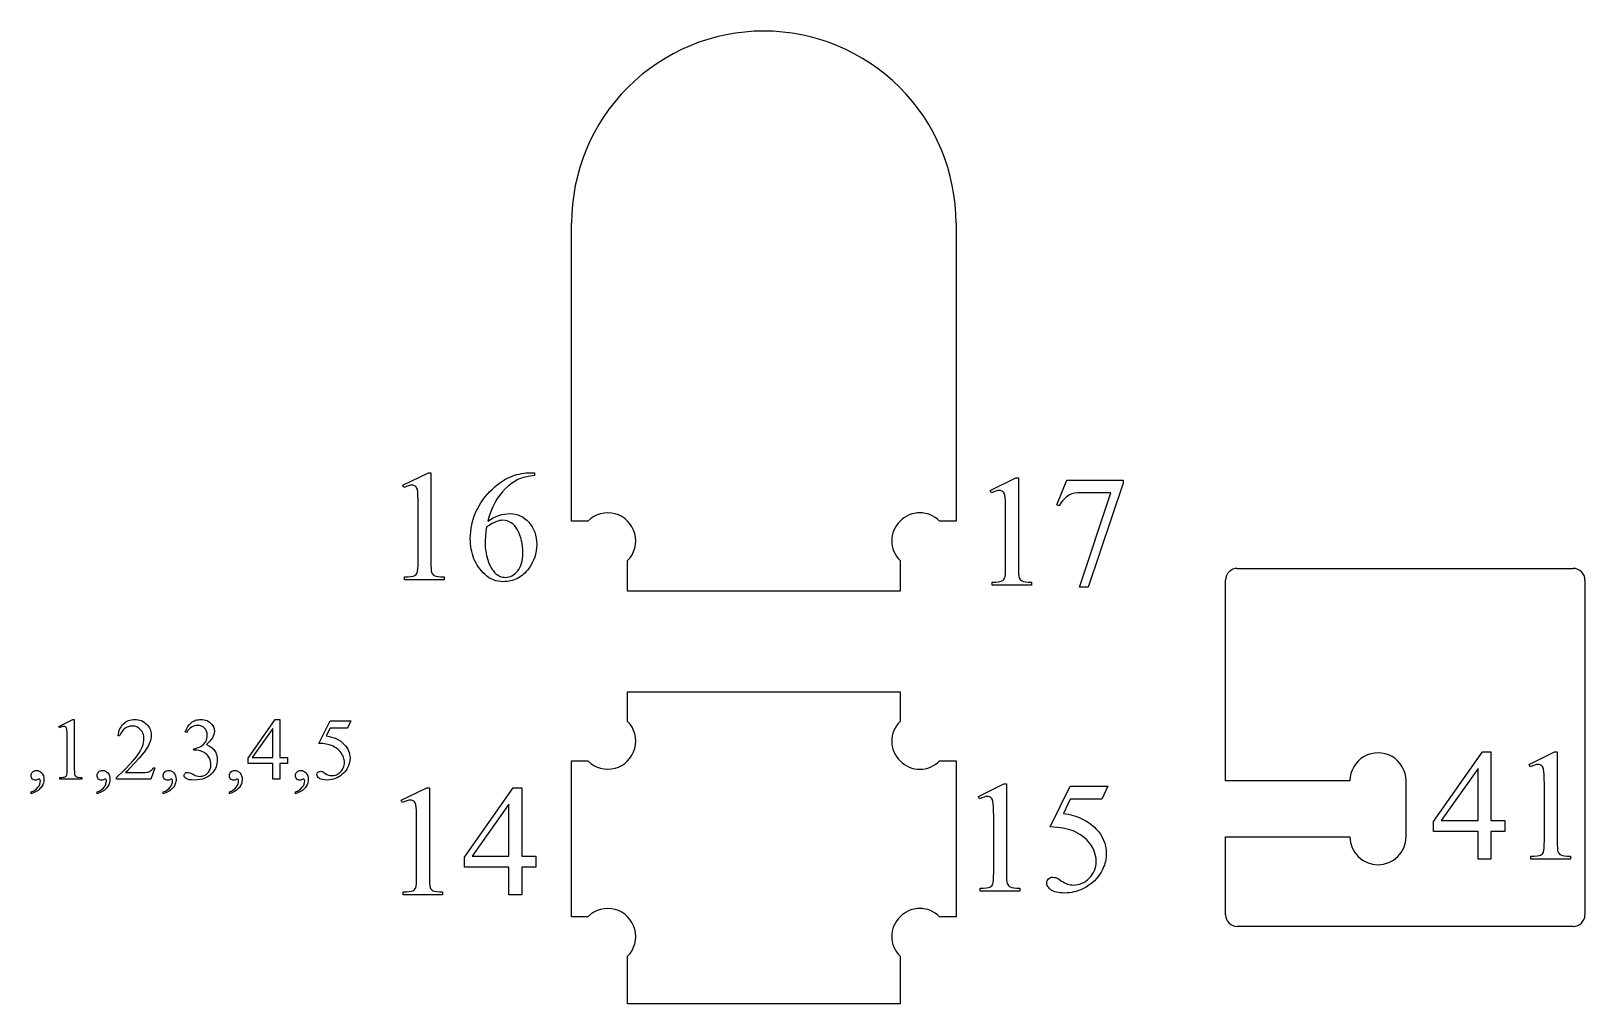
# Model space of a CAD drawing. Extents: x -27 to 581, y 232 to 579.
# Drawn here: x 471 to 556.3, y 466.2 to 519.6 of the extents above; entities that cross this region are included whole.
import ezdxf

# ---------------------------------------------------------------- set-up
doc = ezdxf.new("R2010")
doc.units = 0
doc.header["$MEASUREMENT"] = 0
doc.layers.get('0').update_dxf_attribs({"linetype": 'CONTINUOUS'})

msp = doc.modelspace()

# ---------------------------------------------------------------- linework, layer by layer
at = {"color": 1, "ltscale": 0.408408}
for p, q in [((500.689697, 492.675842), (500.689697, 509.012146)), ((521.7771, 509.012146), (521.7771, 492.675842))]:
    msp.add_line(p, q, dxfattribs=at)
at = {"color": 1, "ltscale": 0.022494}
for p, q in [((501.589447, 492.675842), (500.689697, 492.675842)), ((500.689697, 479.511841), (501.589447, 479.511841)), ((501.589447, 470.970276), (500.689697, 470.970276))]:
    msp.add_line(p, q, dxfattribs=at)
at = {"color": 1, "ltscale": 0.022495}
for p, q in [((521.7771, 492.675842), (520.877319, 492.675842)), ((520.877319, 479.511841), (521.7771, 479.511841)), ((521.7771, 470.970276), (520.877319, 470.970276))]:
    msp.add_line(p, q, dxfattribs=at)
at = {"color": 1, "ltscale": 0.041694}
for p, q in [((503.761688, 488.835846), (503.761688, 490.503601)), ((518.705078, 490.503601), (518.705078, 488.835846))]:
    msp.add_line(p, q, dxfattribs=at)
at = {"color": 1, "ltscale": 0.460634}
for p, q in [((537.205933, 490.07666), (555.631287, 490.07666)), ((555.631287, 470.436218), (537.205933, 470.436218))]:
    msp.add_line(p, q, dxfattribs=at)
at = {"color": 1, "ltscale": 0.275284}
msp.add_line((536.565918, 478.425323), (536.565918, 489.436676), dxfattribs=at)
at = {"color": 1, "ltscale": 0.459011}
msp.add_line((556.271301, 489.436676), (556.271301, 471.076233), dxfattribs=at)
at = {"color": 1, "ltscale": 0.373585}
for p, q in [((518.705078, 488.835846), (503.761688, 488.835846)), ((503.761688, 483.31076), (518.705078, 483.31076)), ((518.705078, 466.18454), (503.761688, 466.18454))]:
    msp.add_line(p, q, dxfattribs=at)
at = {"color": 1, "ltscale": 0.040667}
for p, q in [((503.761688, 481.684082), (503.761688, 483.31076)), ((518.705078, 483.31076), (518.705078, 481.684082))]:
    msp.add_line(p, q, dxfattribs=at)
at = {"color": 1, "ltscale": 0.213539}
for p, q in [((500.689697, 470.970276), (500.689697, 479.511841)), ((521.7771, 479.511841), (521.7771, 470.970276))]:
    msp.add_line(p, q, dxfattribs=at)
at = {"color": 1, "ltscale": 0.170503}
for p, q in [((543.386047, 478.425323), (536.565918, 478.425323)), ((536.565918, 475.353333), (543.386047, 475.353333))]:
    msp.add_line(p, q, dxfattribs=at)
at = {"color": 1, "ltscale": 0.0768}
msp.add_line((546.458008, 475.353333), (546.458008, 478.425323), dxfattribs=at)
at = {"color": 1, "ltscale": 0.106927}
msp.add_line((536.565918, 471.076233), (536.565918, 475.353333), dxfattribs=at)
at = {"color": 1, "ltscale": 0.065338}
for p, q in [((503.761688, 466.18454), (503.761688, 468.798065)), ((518.705078, 468.798065), (518.705078, 466.18454))]:
    msp.add_line(p, q, dxfattribs=at)
at = {"color": 18}
for points in [[(491.432587, 494.644592), (492.834351, 495.328491), (492.974518, 495.328491), (492.974518, 490.464752), (492.977051, 490.245483), (492.984619, 490.071838), (492.997223, 489.943878), (493.014893, 489.861572), (493.040497, 489.805542), (493.076996, 489.756439), (493.12439, 489.714233), (493.182678, 489.678925), (493.262848, 489.650513), (493.375946, 489.628998), (493.521973, 489.61441), (493.700897, 489.606689), (493.700897, 489.449524), (491.534546, 489.449524), (491.534546, 489.606689), (491.720367, 489.614258), (491.870117, 489.628479), (491.983734, 489.649323), (492.061249, 489.676788), (492.116211, 489.710236), (492.16214, 489.749023), (492.199036, 489.793091), (492.226929, 489.842468), (492.247375, 489.92038), (492.261963, 490.050079), (492.270721, 490.231537), (492.273651, 490.464752), (492.273651, 493.574158), (492.270996, 493.860352), (492.263031, 494.09024), (492.249756, 494.263855), (492.231171, 494.381226), (492.213257, 494.444672), (492.189209, 494.499084), (492.159088, 494.544495), (492.122864, 494.580872), (492.081573, 494.608734), (492.036316, 494.628662), (491.987061, 494.640594), (491.933838, 494.644592), (491.847534, 494.636353), (491.74585, 494.611664), (491.628784, 494.570496), (491.496307, 494.512909)], [(498.662323, 495.328491), (498.662323, 495.171326), (498.394836, 495.136658), (498.153107, 495.087952), (498.041901, 495.058319), (497.937134, 495.025146), (497.838806, 494.988495), (497.746918, 494.948303), (497.658386, 494.903595), (497.570099, 494.853394), (497.394348, 494.73645), (497.219666, 494.597473), (497.046051, 494.436432), (496.880371, 494.259491), (496.729584, 494.072723), (496.593658, 493.876129), (496.472595, 493.669708), (496.363617, 493.448425), (496.263916, 493.207245), (496.173523, 492.946136), (496.092407, 492.6651), (496.245392, 492.763672), (496.398499, 492.849091), (496.551758, 492.921387), (496.705139, 492.98053), (496.858673, 493.026489), (497.012329, 493.059357), (497.166107, 493.079071), (497.320007, 493.085632), (497.465179, 493.078217), (497.605408, 493.055908), (497.740753, 493.018738), (497.871155, 492.966705), (497.996674, 492.899811), (498.117279, 492.818024), (498.232971, 492.721405), (498.34375, 492.609894), (498.445282, 492.486694), (498.533295, 492.355042), (498.607758, 492.214844), (498.668701, 492.066162), (498.716095, 491.908997), (498.749939, 491.743347), (498.770233, 491.569183), (498.777008, 491.386536), (498.770172, 491.207977), (498.749664, 491.033447), (498.715485, 490.862854), (498.667633, 490.696259), (498.60611, 490.533661), (498.530914, 490.375031), (498.442017, 490.220367), (498.339478, 490.069702), (498.272308, 489.982269), (498.202484, 489.900452), (498.130005, 489.82431), (498.054871, 489.753784), (497.977112, 489.688904), (497.896667, 489.629669), (497.813568, 489.57608), (497.727814, 489.528137), (497.639404, 489.485809), (497.54834, 489.449158), (497.45462, 489.418121), (497.358246, 489.392731), (497.259216, 489.372986), (497.157532, 489.358887), (497.053192, 489.350403), (496.946228, 489.347595), (496.801392, 489.353699), (496.66214, 489.372009), (496.528473, 489.402557), (496.40036, 489.445282), (496.277863, 489.500244), (496.160889, 489.567413), (496.04953, 489.64679), (495.943726, 489.738403), (495.846008, 489.835205), (495.754578, 489.935516), (495.669464, 490.039368), (495.590637, 490.146698), (495.518127, 490.257568), (495.451935, 490.371979), (495.392029, 490.489868), (495.33844, 490.611298), (495.291138, 490.736267), (495.250153, 490.864716), (495.215485, 490.996704), (495.187103, 491.132202), (495.165039, 491.27121), (495.149261, 491.413757), (495.139801, 491.559784), (495.136658, 491.709351), (495.14151, 491.901428), (495.156036, 492.091125), (495.180267, 492.278442), (495.214172, 492.463348), (495.257782, 492.645874), (495.311066, 492.825989), (495.374054, 493.003723), (495.446747, 493.179077), (495.528412, 493.3508), (495.618378, 493.517578), (495.716644, 493.679474), (495.823212, 493.836426), (495.938049, 493.988495), (496.061218, 494.135651), (496.192657, 494.277893), (496.332397, 494.415192), (496.475525, 494.544556), (496.617157, 494.662903), (496.757233, 494.770233), (496.895782, 494.866516), (497.032806, 494.951813), (497.168304, 495.026093), (497.302277, 495.089355), (497.434723, 495.141571), (497.565247, 495.185364), (497.693573, 495.223328), (497.819611, 495.255463), (497.94339, 495.281738), (498.064911, 495.302185), (498.184174, 495.316803), (498.301178, 495.325562), (498.415955, 495.328491)], [(523.656067, 494.355103), (525.0578, 495.039001), (525.197998, 495.039001), (525.197998, 490.175293), (525.2005, 489.955994), (525.208069, 489.782349), (525.220703, 489.654388), (525.238342, 489.572083), (525.263977, 489.516083), (525.300476, 489.466949), (525.347839, 489.424744), (525.406128, 489.389435), (525.486328, 489.361023), (525.599426, 489.339539), (525.745422, 489.324921), (525.924377, 489.31723), (525.924377, 489.160065), (523.757996, 489.160065), (523.757996, 489.31723), (523.943848, 489.324799), (524.093567, 489.338989), (524.207214, 489.359833), (524.284729, 489.387329), (524.339661, 489.420776), (524.38562, 489.459534), (524.422485, 489.503601), (524.450378, 489.552979), (524.470825, 489.63089), (524.485413, 489.76059), (524.494202, 489.942047), (524.49707, 490.175293), (524.49707, 493.284668), (524.494446, 493.570862), (524.48645, 493.800781), (524.473206, 493.974396), (524.454651, 494.091736), (524.436707, 494.155182), (524.412659, 494.209625), (524.382568, 494.255005), (524.346313, 494.291382), (524.304993, 494.319275), (524.259766, 494.339172), (524.21051, 494.351135), (524.157288, 494.355103), (524.070984, 494.346863), (523.969299, 494.322174), (523.852234, 494.281036), (523.719727, 494.223419)], [(527.861328, 494.920044), (530.949463, 494.920044), (530.949463, 494.758636), (529.02948, 489.041138), (528.553711, 489.041138), (530.274109, 494.227661), (528.689636, 494.227661), (528.466919, 494.22049), (528.278687, 494.199005), (528.19751, 494.182861), (528.125, 494.163147), (528.061035, 494.139862), (528.005798, 494.112976), (527.918762, 494.060822), (527.836121, 494.002014), (527.757874, 493.936554), (527.684021, 493.864471), (527.614502, 493.785767), (527.549377, 493.700409), (527.488647, 493.608429), (527.432312, 493.509796), (527.309143, 493.556519)], [(496.020203, 492.355042), (495.986755, 492.082092), (495.96286, 491.836792), (495.948517, 491.61908), (495.943726, 491.429016), (495.953156, 491.220734), (495.981445, 491.003693), (496.028564, 490.777893), (496.094543, 490.543335), (496.134521, 490.426941), (496.179077, 490.316742), (496.228241, 490.212708), (496.281952, 490.114838), (496.340271, 490.023163), (496.403168, 489.937622), (496.470612, 489.858276), (496.542664, 489.785095), (496.598297, 489.738312), (496.65683, 489.697754), (496.718292, 489.663452), (496.782684, 489.635376), (496.849976, 489.613525), (496.920197, 489.597961), (496.993347, 489.588593), (497.069397, 489.585449), (497.160553, 489.590912), (497.249268, 489.607239), (497.33551, 489.63446), (497.419312, 489.672546), (497.500641, 489.721527), (497.579529, 489.781403), (497.655945, 489.852142), (497.729919, 489.933777), (497.798126, 490.025513), (497.857239, 490.126526), (497.907227, 490.236847), (497.948151, 490.356445), (497.97998, 490.485352), (498.002716, 490.623535), (498.016357, 490.770996), (498.020905, 490.927765), (498.016388, 491.106323), (498.002838, 491.278748), (497.980286, 491.445068), (497.9487, 491.605286), (497.908081, 491.759399), (497.858429, 491.90741), (497.799744, 492.049316), (497.732056, 492.18512), (497.656067, 492.30957), (497.57251, 492.417419), (497.481354, 492.508667), (497.38266, 492.583344), (497.276398, 492.641418), (497.162598, 492.682892), (497.041199, 492.707794), (496.912231, 492.716095), (496.830048, 492.711853), (496.744965, 492.699097), (496.656952, 492.677856), (496.56604, 492.648132), (496.462616, 492.604309), (496.337189, 492.540863), (496.189697, 492.457764)], [(472.559814, 481.407196), (473.338562, 481.78714), (473.416443, 481.78714), (473.416443, 479.085083), (473.422058, 478.866791), (473.429077, 478.795685), (473.438873, 478.749969), (473.453094, 478.718842), (473.473389, 478.691559), (473.499725, 478.668121), (473.532074, 478.648499), (473.57663, 478.632721), (473.639465, 478.620758), (473.720581, 478.612671), (473.819977, 478.608368), (473.819977, 478.521057), (472.616455, 478.521057), (472.616455, 478.608368), (472.719696, 478.612579), (472.802887, 478.620483), (472.865997, 478.63205), (472.909088, 478.647308), (472.939606, 478.665894), (472.965118, 478.687439), (472.985626, 478.711914), (473.001099, 478.739349), (473.012482, 478.782654), (473.020569, 478.854675), (473.027069, 479.085083), (473.027069, 480.8125), (473.021179, 481.099243), (473.013794, 481.195679), (473.003479, 481.260895), (472.99353, 481.296143), (472.980164, 481.326355), (472.96344, 481.351593), (472.943298, 481.371796), (472.920349, 481.387268), (472.895203, 481.398346), (472.838287, 481.407196), (472.790344, 481.402618), (472.733856, 481.388916), (472.668823, 481.366058), (472.595215, 481.334045)], [(477.834137, 479.136993), (477.609955, 478.521057), (475.722046, 478.521057), (475.722046, 478.608368), (476.107758, 478.970917), (476.277466, 479.13913), (476.431793, 479.298645), (476.570679, 479.449463), (476.694183, 479.591553), (476.802246, 479.724976), (476.894928, 479.84967), (476.974579, 479.96875), (477.043579, 480.085205), (477.10199, 480.199127), (477.14978, 480.310425), (477.186951, 480.419189), (477.213501, 480.52533), (477.229431, 480.628906), (477.234741, 480.729919), (477.231842, 480.804321), (477.223083, 480.875336), (477.208527, 480.942963), (477.188141, 481.007202), (477.161926, 481.068054), (477.129883, 481.125488), (477.09201, 481.179535), (477.048309, 481.230225), (477.000549, 481.276123), (476.950531, 481.315918), (476.898193, 481.349548), (476.843597, 481.377106), (476.786682, 481.398529), (476.727509, 481.413818), (476.666046, 481.423035), (476.602295, 481.426086), (476.487335, 481.41745), (476.378387, 481.391571), (476.275513, 481.348419), (476.17868, 481.288025), (476.133331, 481.251495), (476.091003, 481.210968), (476.051758, 481.166382), (476.015564, 481.117798), (475.952362, 481.008606), (475.901398, 480.883301), (475.814087, 480.883301), (475.831726, 480.989288), (475.855164, 481.088898), (475.884399, 481.18219), (475.919403, 481.269135), (475.960205, 481.349731), (476.006805, 481.424011), (476.059174, 481.491943), (476.11734, 481.553528), (476.180298, 481.608276), (476.24707, 481.655731), (476.317627, 481.695862), (476.391968, 481.728729), (476.470123, 481.754272), (476.552063, 481.772522), (476.637817, 481.783478), (476.727356, 481.78714), (476.822693, 481.783234), (476.914032, 481.771515), (477.001312, 481.751953), (477.084595, 481.724609), (477.163849, 481.689423), (477.239105, 481.646423), (477.310303, 481.595612), (477.377502, 481.536987), (477.438629, 481.473053), (477.491608, 481.406311), (477.536407, 481.336761), (477.57309, 481.264435), (477.601624, 481.18927), (477.621979, 481.111328), (477.634216, 481.030579), (477.638275, 480.947021), (477.631195, 480.8255), (477.609955, 480.703949), (477.574554, 480.582428), (477.524994, 480.460876), (477.477966, 480.364624), (477.424133, 480.266937), (477.363495, 480.167847), (477.296112, 480.067383), (477.14093, 479.862213), (476.958649, 479.651428), (476.481354, 479.136993), (476.325439, 478.975342), (476.224701, 478.877411), (477.06012, 478.877411), (477.276917, 478.882141), (477.417633, 478.896301), (477.467712, 478.908142), (477.515259, 478.924896), (477.560333, 478.946503), (477.602875, 478.972961), (477.642853, 479.004913), (477.680176, 479.042908), (477.714844, 479.086914), (477.746826, 479.136993)], [(479.488434, 481.112213), (479.561371, 481.264648), (479.643311, 481.398651), (479.734222, 481.514221), (479.783051, 481.565063), (479.834137, 481.611328), (479.88797, 481.652527), (479.944977, 481.688232), (480.005219, 481.718445), (480.068665, 481.743195), (480.135315, 481.762421), (480.20517, 481.776154), (480.278229, 481.784393), (480.354492, 481.78714), (480.447876, 481.783234), (480.535614, 481.771515), (480.617767, 481.751953), (480.694336, 481.724609), (480.765259, 481.689423), (480.830597, 481.646423), (480.89035, 481.595612), (480.944489, 481.536987), (481.012604, 481.442139), (481.061279, 481.344055), (481.078339, 481.293823), (481.090485, 481.242737), (481.097809, 481.190857), (481.10022, 481.138184), (481.093384, 481.050476), (481.072784, 480.962067), (481.038513, 480.872894), (480.990479, 480.78302), (480.928772, 480.692383), (480.853333, 480.601013), (480.76416, 480.508911), (480.661285, 480.416046), (480.799774, 480.352051), (480.862274, 480.315369), (480.920288, 480.275635), (480.973785, 480.232788), (481.022797, 480.186829), (481.067291, 480.137817), (481.1073, 480.085663), (481.1427, 480.030792), (481.17337, 479.973572), (481.199341, 479.913971), (481.220581, 479.852051), (481.237091, 479.78772), (481.248901, 479.721069), (481.255981, 479.652039), (481.258331, 479.580658), (481.254211, 479.478546), (481.241821, 479.379913), (481.221161, 479.284729), (481.192261, 479.193054), (481.15509, 479.104797), (481.10968, 479.02002), (481.055969, 478.938721), (480.994019, 478.860901), (480.903076, 478.767975), (480.802429, 478.687439), (480.692139, 478.619293), (480.572205, 478.563538), (480.442596, 478.520172), (480.303314, 478.489197), (480.154388, 478.470612), (479.995789, 478.464417), (479.847046, 478.469421), (479.724121, 478.484497), (479.626984, 478.509552), (479.588104, 478.525848), (479.555695, 478.544678), (479.504578, 478.58551), (479.468079, 478.627838), (479.446167, 478.671661), (479.438873, 478.716919), (479.442322, 478.750122), (479.452728, 478.78125), (479.470062, 478.810303), (479.494324, 478.83728), (479.523468, 478.859985), (479.555389, 478.876221), (479.590118, 478.885956), (479.627655, 478.889221), (479.687256, 478.884491), (479.748016, 478.870331), (479.813507, 478.842896), (479.929718, 478.78418), (480.0495, 478.724915), (480.12561, 478.695679), (480.215851, 478.676208), (480.312042, 478.669739), (480.371216, 478.672638), (480.428467, 478.681396), (480.483765, 478.695953), (480.537109, 478.716339), (480.58847, 478.742554), (480.637909, 478.774597), (480.685394, 478.812469), (480.730896, 478.856171), (480.772675, 478.903839), (480.808868, 478.953674), (480.839478, 479.005615), (480.864532, 479.059692), (480.884033, 479.115936), (480.897949, 479.174316), (480.906281, 479.234802), (480.909088, 479.297455), (480.9039, 479.390076), (480.888428, 479.481537), (480.86261, 479.571808), (480.826477, 479.660889), (480.795074, 479.722961), (480.762177, 479.7771), (480.727814, 479.823273), (480.691956, 479.861481), (480.636505, 479.907562), (480.571625, 479.951447), (480.497284, 479.993103), (480.413513, 480.032562), (480.324554, 480.066132), (480.234741, 480.090088), (480.144043, 480.104462), (480.052429, 480.109253), (479.976929, 480.109253), (479.976929, 480.180054), (480.070221, 480.197327), (480.163635, 480.225494), (480.257233, 480.264587), (480.350952, 480.314575), (480.438354, 480.372833), (480.512909, 480.436707), (480.574646, 480.506165), (480.623535, 480.581238), (480.660706, 480.661041), (480.687256, 480.744659), (480.703186, 480.832123), (480.708496, 480.923431), (480.706116, 480.982727), (480.698975, 481.039124), (480.687073, 481.092621), (480.670441, 481.143188), (480.649017, 481.190857), (480.622864, 481.235596), (480.591949, 481.277405), (480.556274, 481.316345), (480.517059, 481.351471), (480.475525, 481.381897), (480.431671, 481.407654), (480.385468, 481.428741), (480.336975, 481.445129), (480.286133, 481.456818), (480.233002, 481.463867), (480.177521, 481.466187), (480.087952, 481.460083), (480.002136, 481.441711), (479.920105, 481.411102), (479.841827, 481.368256), (479.767303, 481.313171), (479.696533, 481.24585), (479.629547, 481.16626), (479.566315, 481.074463)], [(485.11676, 479.700989), (485.11676, 479.365906), (484.687256, 479.365906), (484.687256, 478.521057), (484.297882, 478.521057), (484.297882, 479.365906), (482.943298, 479.365906), (482.943298, 479.667969), (484.427673, 481.78714), (484.687256, 481.78714), (484.687256, 479.700989)], [(488.590485, 481.721069), (488.406433, 481.319885), (487.443604, 481.319885), (487.233551, 480.890381), (487.385834, 480.862976), (487.530029, 480.826813), (487.666077, 480.78186), (487.794037, 480.728149), (487.913879, 480.665649), (488.025604, 480.59436), (488.129211, 480.514313), (488.224701, 480.425476), (488.298279, 480.343475), (488.36203, 480.257935), (488.415985, 480.168854), (488.460114, 480.076233), (488.494446, 479.980042), (488.518951, 479.880371), (488.533661, 479.7771), (488.538574, 479.670319), (488.532166, 479.546448), (488.512909, 479.427246), (488.480835, 479.312805), (488.435913, 479.203064), (488.381287, 479.09967), (488.319977, 479.004242), (488.252075, 478.916779), (488.177521, 478.83728), (488.097412, 478.765442), (488.012909, 478.700989), (487.923981, 478.643921), (487.830597, 478.594208), (487.694031, 478.537415), (487.555695, 478.496887), (487.415558, 478.472534), (487.273682, 478.464417), (487.139526, 478.470551), (487.024994, 478.488892), (486.930084, 478.519531), (486.889984, 478.539398), (486.854797, 478.562378), (486.797485, 478.612579), (486.756561, 478.665314), (486.732025, 478.720551), (486.723816, 478.77829), (486.727234, 478.810364), (486.737396, 478.840515), (486.754364, 478.868774), (486.778107, 478.895111), (486.807007, 478.917297), (486.839447, 478.933167), (486.875458, 478.942688), (486.914978, 478.945831), (486.972504, 478.941132), (487.022339, 478.926971), (487.084595, 478.893341), (487.179291, 478.8302), (487.268066, 478.77652), (487.357452, 478.738159), (487.447418, 478.715149), (487.537994, 478.707489), (487.605957, 478.710754), (487.671844, 478.720551), (487.735596, 478.736877), (487.797272, 478.759705), (487.856842, 478.789063), (487.914307, 478.824982), (487.969666, 478.867401), (488.022949, 478.916351), (488.071899, 478.969971), (488.114319, 479.026428), (488.150208, 479.085754), (488.179565, 479.147888), (488.202423, 479.212891), (488.21875, 479.280731), (488.228516, 479.351379), (488.231781, 479.424896), (488.228882, 479.496857), (488.220154, 479.567596), (488.205566, 479.637115), (488.185181, 479.705444), (488.158966, 479.772522), (488.126923, 479.838379), (488.08905, 479.903046), (488.045349, 479.966492), (487.996552, 480.027527), (487.943298, 480.084991), (487.88562, 480.138885), (487.823517, 480.189209), (487.757019, 480.235931), (487.686066, 480.279114), (487.610687, 480.318665), (487.530914, 480.354675), (487.390656, 480.402191), (487.227081, 480.438477), (487.040192, 480.463531), (486.830017, 480.477417), (487.443604, 481.721069)], [(484.297882, 479.700989), (484.297882, 481.289185), (483.174561, 479.700989)], [(551.885559, 476.250427), (551.885559, 475.647247), (551.112427, 475.647247), (551.112427, 474.126526), (550.41156, 474.126526), (550.41156, 475.647247), (547.973328, 475.647247), (547.973328, 476.190979), (550.645203, 480.005493), (551.112427, 480.005493), (551.112427, 476.250427)], [(553.206604, 479.321594), (554.608398, 480.005493), (554.748535, 480.005493), (554.748535, 475.141754), (554.751099, 474.922485), (554.758667, 474.74884), (554.77124, 474.62088), (554.788879, 474.538574), (554.814514, 474.482544), (554.851013, 474.433441), (554.898438, 474.391235), (554.956665, 474.355927), (555.036865, 474.327515), (555.149963, 474.306), (555.295959, 474.291412), (555.474915, 474.283691), (555.474915, 474.126526), (553.308533, 474.126526), (553.308533, 474.283691), (553.494385, 474.29126), (553.644104, 474.305481), (553.757751, 474.326324), (553.835266, 474.35379), (553.890259, 474.387238), (553.936157, 474.426025), (553.973083, 474.470093), (554.000916, 474.51947), (554.021362, 474.597382), (554.036011, 474.727081), (554.044739, 474.908539), (554.047668, 475.141754), (554.047668, 478.25116), (554.044983, 478.537354), (554.037048, 478.767242), (554.023743, 478.940857), (554.005188, 479.058228), (553.987244, 479.121674), (553.963257, 479.176086), (553.933105, 479.221497), (553.896851, 479.257874), (553.855591, 479.285736), (553.810303, 479.305664), (553.761047, 479.317596), (553.707825, 479.321594), (553.621582, 479.313354), (553.519897, 479.288666), (553.402771, 479.247498), (553.270325, 479.189911)], [(471.044769, 477.716339), (471.044769, 477.82019), (471.159454, 477.865845), (471.260406, 477.922546), (471.347656, 477.990295), (471.421173, 478.069153), (471.479492, 478.154755), (471.521179, 478.242889), (471.546173, 478.333527), (471.554504, 478.426666), (471.549194, 478.467957), (471.533264, 478.502197), (471.516754, 478.518127), (471.500214, 478.523438), (471.458923, 478.511627), (471.386963, 478.476227), (471.343292, 478.460297), (471.297272, 478.454987), (471.242401, 478.459259), (471.193451, 478.472107), (471.15036, 478.493469), (471.11322, 478.523438), (471.083252, 478.560883), (471.06189, 478.604828), (471.049042, 478.655273), (471.044769, 478.712219), (471.050293, 478.767975), (471.066895, 478.81958), (471.094543, 478.867065), (471.13327, 478.910431), (471.179962, 478.946594), (471.231506, 478.972382), (471.287903, 478.987885), (471.349182, 478.993042), (471.424927, 478.984558), (471.496399, 478.959106), (471.563568, 478.916718), (471.626495, 478.857361), (471.679657, 478.783966), (471.717621, 478.699524), (471.740417, 478.604034), (471.748016, 478.497467), (471.745392, 478.437225), (471.737457, 478.378052), (471.724274, 478.319977), (471.705841, 478.262939), (471.682098, 478.207001), (471.653107, 478.1521), (471.618835, 478.098297), (471.579285, 478.045532), (471.534027, 477.99472), (471.482605, 477.946655), (471.425018, 477.901367), (471.361298, 477.858826), (471.291382, 477.819061), (471.215332, 477.782043)], [(474.669556, 477.716339), (474.669556, 477.82019), (474.78421, 477.865845), (474.885193, 477.922546), (474.972412, 477.990295), (475.045959, 478.069153), (475.104279, 478.154755), (475.145966, 478.242889), (475.170959, 478.333527), (475.179291, 478.426666), (475.173981, 478.467957), (475.158051, 478.502197), (475.141541, 478.518127), (475.125, 478.523438), (475.08371, 478.511627), (475.011719, 478.476227), (474.968079, 478.460297), (474.922058, 478.454987), (474.867188, 478.459259), (474.818207, 478.472107), (474.775146, 478.493469), (474.737976, 478.523438), (474.708038, 478.560883), (474.686646, 478.604828), (474.673828, 478.655273), (474.669556, 478.712219), (474.675079, 478.767975), (474.691681, 478.81958), (474.71933, 478.867065), (474.758057, 478.910431), (474.804718, 478.946594), (474.856262, 478.972382), (474.912689, 478.987885), (474.973969, 478.993042), (475.049713, 478.984558), (475.121185, 478.959106), (475.188354, 478.916718), (475.251251, 478.857361), (475.304443, 478.783966), (475.342407, 478.699524), (475.365204, 478.604034), (475.372803, 478.497467), (475.370148, 478.437225), (475.362244, 478.378052), (475.34906, 478.319977), (475.330597, 478.262939), (475.306885, 478.207001), (475.277893, 478.1521), (475.243622, 478.098297), (475.204071, 478.045532), (475.158813, 477.99472), (475.107391, 477.946655), (475.049805, 477.901367), (474.986053, 477.858826), (474.916168, 477.819061), (474.840118, 477.782043)], [(478.294342, 477.716339), (478.294342, 477.82019), (478.408997, 477.865845), (478.509949, 477.922546), (478.597198, 477.990295), (478.670715, 478.069153), (478.729065, 478.154755), (478.770721, 478.242889), (478.795715, 478.333527), (478.804077, 478.426666), (478.798767, 478.467957), (478.782837, 478.502197), (478.766296, 478.518127), (478.749786, 478.523438), (478.708496, 478.511627), (478.636505, 478.476227), (478.592865, 478.460297), (478.546844, 478.454987), (478.491974, 478.459259), (478.442993, 478.472107), (478.399933, 478.493469), (478.362762, 478.523438), (478.332825, 478.560883), (478.311432, 478.604828), (478.298615, 478.655273), (478.294342, 478.712219), (478.299866, 478.767975), (478.316437, 478.81958), (478.344116, 478.867065), (478.382813, 478.910431), (478.429504, 478.946594), (478.481049, 478.972382), (478.537476, 478.987885), (478.598755, 478.993042), (478.6745, 478.984558), (478.745941, 478.959106), (478.813141, 478.916718), (478.876038, 478.857361), (478.929199, 478.783966), (478.967194, 478.699524), (478.98999, 478.604034), (478.997559, 478.497467), (478.994934, 478.437225), (478.98703, 478.378052), (478.973846, 478.319977), (478.955383, 478.262939), (478.931671, 478.207001), (478.902649, 478.1521), (478.868378, 478.098297), (478.828827, 478.045532), (478.783569, 477.99472), (478.732147, 477.946655), (478.674591, 477.901367), (478.61084, 477.858826), (478.540955, 477.819061), (478.464905, 477.782043)], [(481.919098, 477.716339), (481.919098, 477.82019), (482.033783, 477.865845), (482.134735, 477.922546), (482.221985, 477.990295), (482.295502, 478.069153), (482.353851, 478.154755), (482.395508, 478.242889), (482.420502, 478.333527), (482.428833, 478.426666), (482.423523, 478.467957), (482.407593, 478.502197), (482.391083, 478.518127), (482.374573, 478.523438), (482.333252, 478.511627), (482.261292, 478.476227), (482.217621, 478.460297), (482.1716, 478.454987), (482.11676, 478.459259), (482.06778, 478.472107), (482.024719, 478.493469), (481.987549, 478.523438), (481.957611, 478.560883), (481.936218, 478.604828), (481.92337, 478.655273), (481.919098, 478.712219), (481.924652, 478.767975), (481.941223, 478.81958), (481.968872, 478.867065), (482.007599, 478.910431), (482.054291, 478.946594), (482.105835, 478.972382), (482.162262, 478.987885), (482.223541, 478.993042), (482.299255, 478.984558), (482.370728, 478.959106), (482.437927, 478.916718), (482.500824, 478.857361), (482.553986, 478.783966), (482.59198, 478.699524), (482.614746, 478.604034), (482.622345, 478.497467), (482.61972, 478.437225), (482.611816, 478.378052), (482.598633, 478.319977), (482.58017, 478.262939), (482.556427, 478.207001), (482.527435, 478.1521), (482.493164, 478.098297), (482.453613, 478.045532), (482.408356, 477.99472), (482.356934, 477.946655), (482.299347, 477.901367), (482.235626, 477.858826), (482.165741, 477.819061), (482.089691, 477.782043)], [(485.543884, 477.716339), (485.543884, 477.82019), (485.658569, 477.865845), (485.759521, 477.922546), (485.846771, 477.990295), (485.920288, 478.069153), (485.978607, 478.154755), (486.020294, 478.242889), (486.045288, 478.333527), (486.053619, 478.426666), (486.048309, 478.467957), (486.032379, 478.502197), (486.015869, 478.518127), (485.999329, 478.523438), (485.958038, 478.511627), (485.886078, 478.476227), (485.842407, 478.460297), (485.796387, 478.454987), (485.741516, 478.459259), (485.692566, 478.472107), (485.649475, 478.493469), (485.612335, 478.523438), (485.582367, 478.560883), (485.561005, 478.604828), (485.548157, 478.655273), (485.543884, 478.712219), (485.549408, 478.767975), (485.56601, 478.81958), (485.593658, 478.867065), (485.632385, 478.910431), (485.679077, 478.946594), (485.730621, 478.972382), (485.787018, 478.987885), (485.848297, 478.993042), (485.924042, 478.984558), (485.995514, 478.959106), (486.062683, 478.916718), (486.12561, 478.857361), (486.178772, 478.783966), (486.216736, 478.699524), (486.239532, 478.604034), (486.247131, 478.497467), (486.244507, 478.437225), (486.236572, 478.378052), (486.223389, 478.319977), (486.204956, 478.262939), (486.181213, 478.207001), (486.152222, 478.1521), (486.11795, 478.098297), (486.0784, 478.045532), (486.033142, 477.99472), (485.98172, 477.946655), (485.924133, 477.901367), (485.860413, 477.858826), (485.790497, 477.819061), (485.714447, 477.782043)], [(550.41156, 476.250427), (550.41156, 479.109192), (548.389587, 476.250427)], [(523.002502, 477.566406), (524.404236, 478.250305), (524.544434, 478.250305), (524.544434, 473.386566), (524.546936, 473.167267), (524.554504, 472.993652), (524.567139, 472.865692), (524.584778, 472.783386), (524.610413, 472.727356), (524.646912, 472.678253), (524.694275, 472.636047), (524.752563, 472.600739), (524.832764, 472.572327), (524.945862, 472.550812), (525.091858, 472.536224), (525.270813, 472.528503), (525.270813, 472.371338), (523.104431, 472.371338), (523.104431, 472.528503), (523.290283, 472.536072), (523.440002, 472.550293), (523.55365, 472.571136), (523.631165, 472.598602), (523.686096, 472.63205), (523.732056, 472.670807), (523.768921, 472.714905), (523.796814, 472.764282), (523.817261, 472.842194), (523.831848, 472.971863), (523.840637, 473.153351), (523.843567, 473.386566), (523.843567, 476.495941), (523.840881, 476.782135), (523.832947, 477.012054), (523.819641, 477.185669), (523.801086, 477.30304), (523.783142, 477.366486), (523.759155, 477.420898), (523.729004, 477.466309), (523.692749, 477.502686), (523.651489, 477.530548), (523.606201, 477.550476), (523.556946, 477.562408), (523.503723, 477.566406), (523.417419, 477.558167), (523.315735, 477.533478), (523.198669, 477.49231), (523.066223, 477.434723)], [(530.109009, 478.131348), (529.77771, 477.409241), (528.044617, 477.409241), (527.666565, 476.636139), (527.940674, 476.586823), (528.200195, 476.521698), (528.324463, 476.483215), (528.445129, 476.440796), (528.562073, 476.394409), (528.675415, 476.344086), (528.785095, 476.289825), (528.891113, 476.231598), (528.993469, 476.169434), (529.092224, 476.103302), (529.187317, 476.033234), (529.278748, 475.959198), (529.366516, 475.881226), (529.450623, 475.799316), (529.583069, 475.651703), (529.697815, 475.497711), (529.794922, 475.337372), (529.874329, 475.170654), (529.936157, 474.997559), (529.980286, 474.818085), (530.006775, 474.632233), (530.015564, 474.440033), (530.012695, 474.327454), (530.004028, 474.21701), (529.989624, 474.108704), (529.969421, 474.002502), (529.94342, 473.898438), (529.911621, 473.796478), (529.874146, 473.696655), (529.830811, 473.598969), (529.732422, 473.412842), (529.622131, 473.241089), (529.499878, 473.083649), (529.365662, 472.940552), (529.221497, 472.811279), (529.069397, 472.695251), (528.909302, 472.592499), (528.741272, 472.503021), (528.618713, 472.448273), (528.495422, 472.400818), (528.371277, 472.360657), (528.246399, 472.32782), (528.120667, 472.302246), (527.994202, 472.283997), (527.866882, 472.273071), (527.73877, 472.269409), (527.613647, 472.272156), (527.497314, 472.280426), (527.389832, 472.294189), (527.291138, 472.313477), (527.201355, 472.338257), (527.1203, 472.368561), (527.048157, 472.404358), (526.984802, 472.445679), (526.929565, 472.490326), (526.881653, 472.536072), (526.841125, 472.582977), (526.807983, 472.630981), (526.782166, 472.680145), (526.763794, 472.730408), (526.752747, 472.78183), (526.749023, 472.834351), (526.755127, 472.89209), (526.773438, 472.946411), (526.804016, 472.997223), (526.846741, 473.044617), (526.898804, 473.084595), (526.957153, 473.113129), (527.021973, 473.130249), (527.09314, 473.135956), (527.196655, 473.127441), (527.243225, 473.116821), (527.286377, 473.101959), (527.398438, 473.041443), (527.568848, 472.927795), (527.648621, 472.876038), (527.728699, 472.831177), (527.809021, 472.793213), (527.889587, 472.762146), (527.970398, 472.737976), (528.051514, 472.720734), (528.132874, 472.710388), (528.214539, 472.706909), (528.336853, 472.712799), (528.455444, 472.730408), (528.570251, 472.759796), (528.681274, 472.800903), (528.788452, 472.85376), (528.891907, 472.918396), (528.991577, 472.994751), (529.087463, 473.082855), (529.175537, 473.179382), (529.251892, 473.281036), (529.316528, 473.387787), (529.369385, 473.499664), (529.410522, 473.616638), (529.43988, 473.738739), (529.45752, 473.865936), (529.463379, 473.99826), (529.45813, 474.127777), (529.442383, 474.255127), (529.416199, 474.380249), (529.379456, 474.503204), (529.332275, 474.623962), (529.274597, 474.742554), (529.206421, 474.858917), (529.127808, 474.973114), (529.039917, 475.083008), (528.944092, 475.186432), (528.840271, 475.283447), (528.728516, 475.373993), (528.608765, 475.45813), (528.481079, 475.535828), (528.345398, 475.607056), (528.201782, 475.671875), (528.080811, 475.717163), (527.94928, 475.757385), (527.807312, 475.792542), (527.654907, 475.822693), (527.491943, 475.847778), (527.318481, 475.867798), (527.134583, 475.882813), (526.940186, 475.892761), (528.044617, 478.131348)], [(491.347961, 477.363159), (492.749725, 478.047058), (492.889893, 478.047058), (492.889893, 473.18335), (492.892426, 472.96405), (492.899994, 472.790405), (492.912598, 472.662445), (492.930267, 472.580139), (492.955872, 472.524139), (492.992371, 472.475006), (493.039764, 472.4328), (493.098053, 472.397491), (493.178223, 472.36908), (493.291321, 472.347595), (493.437347, 472.332977), (493.616272, 472.325287), (493.616272, 472.168121), (491.44989, 472.168121), (491.44989, 472.325287), (491.635742, 472.332855), (491.785461, 472.347046), (491.899109, 472.367889), (491.976624, 472.395386), (492.031586, 472.428833), (492.077515, 472.46759), (492.11441, 472.511658), (492.142303, 472.561035), (492.16272, 472.638947), (492.177338, 472.768646), (492.186096, 472.950104), (492.189026, 473.18335), (492.189026, 476.292725), (492.186371, 476.578918), (492.178406, 476.808838), (492.165131, 476.982452), (492.146545, 477.099792), (492.128632, 477.163239), (492.104584, 477.217651), (492.074463, 477.263062), (492.038208, 477.299438), (491.996948, 477.327332), (491.95166, 477.347229), (491.902435, 477.359192), (491.849182, 477.363159), (491.762909, 477.354919), (491.661224, 477.330231), (491.544159, 477.289093), (491.411682, 477.231476)], [(498.726349, 474.291992), (498.726349, 473.688812), (497.953278, 473.688812), (497.953278, 472.168121), (497.25238, 472.168121), (497.25238, 473.688812), (494.814148, 473.688812), (494.814148, 474.232544), (497.485992, 478.047058), (497.953278, 478.047058), (497.953278, 474.291992)], [(497.25238, 474.291992), (497.25238, 477.150757), (495.230438, 474.291992)]]:
    msp.add_lwpolyline(points, close=True, dxfattribs=at)
at = {"color": 1}
for centre, radius, start, end in [((511.233398, 509.012146), 10.543705, 90.000003, 180.000005), ((511.233398, 509.012146), 10.543705, 0, 90.000003), ((502.675568, 491.589722), 1.536, 314.999992, 495), ((519.791199, 491.589722), 1.536, 45.000001, 224.999996), ((537.205933, 489.436676), 0.64, 90.000003, 180.000005), ((555.631287, 489.436676), 0.64, 360.00001, 450.000003), ((502.675568, 480.597961), 1.536, 224.999996, 405.000001), ((519.791199, 480.597961), 1.536, 135, 314.999992), ((544.922058, 478.425323), 1.536, 0, 180.000005), ((544.922058, 475.353333), 1.536, 180.000005, 360), ((502.675568, 469.884155), 1.536, 314.999992, 495), ((519.791199, 469.884155), 1.536, 45.000001, 224.999996), ((537.205933, 471.076233), 0.64, 180.000005, 270.000001), ((555.631287, 471.076233), 0.64, 270.000001, 360)]:
    msp.add_arc(centre, radius, start, end, dxfattribs=at)

doc.saveas('drawing.dxf')
